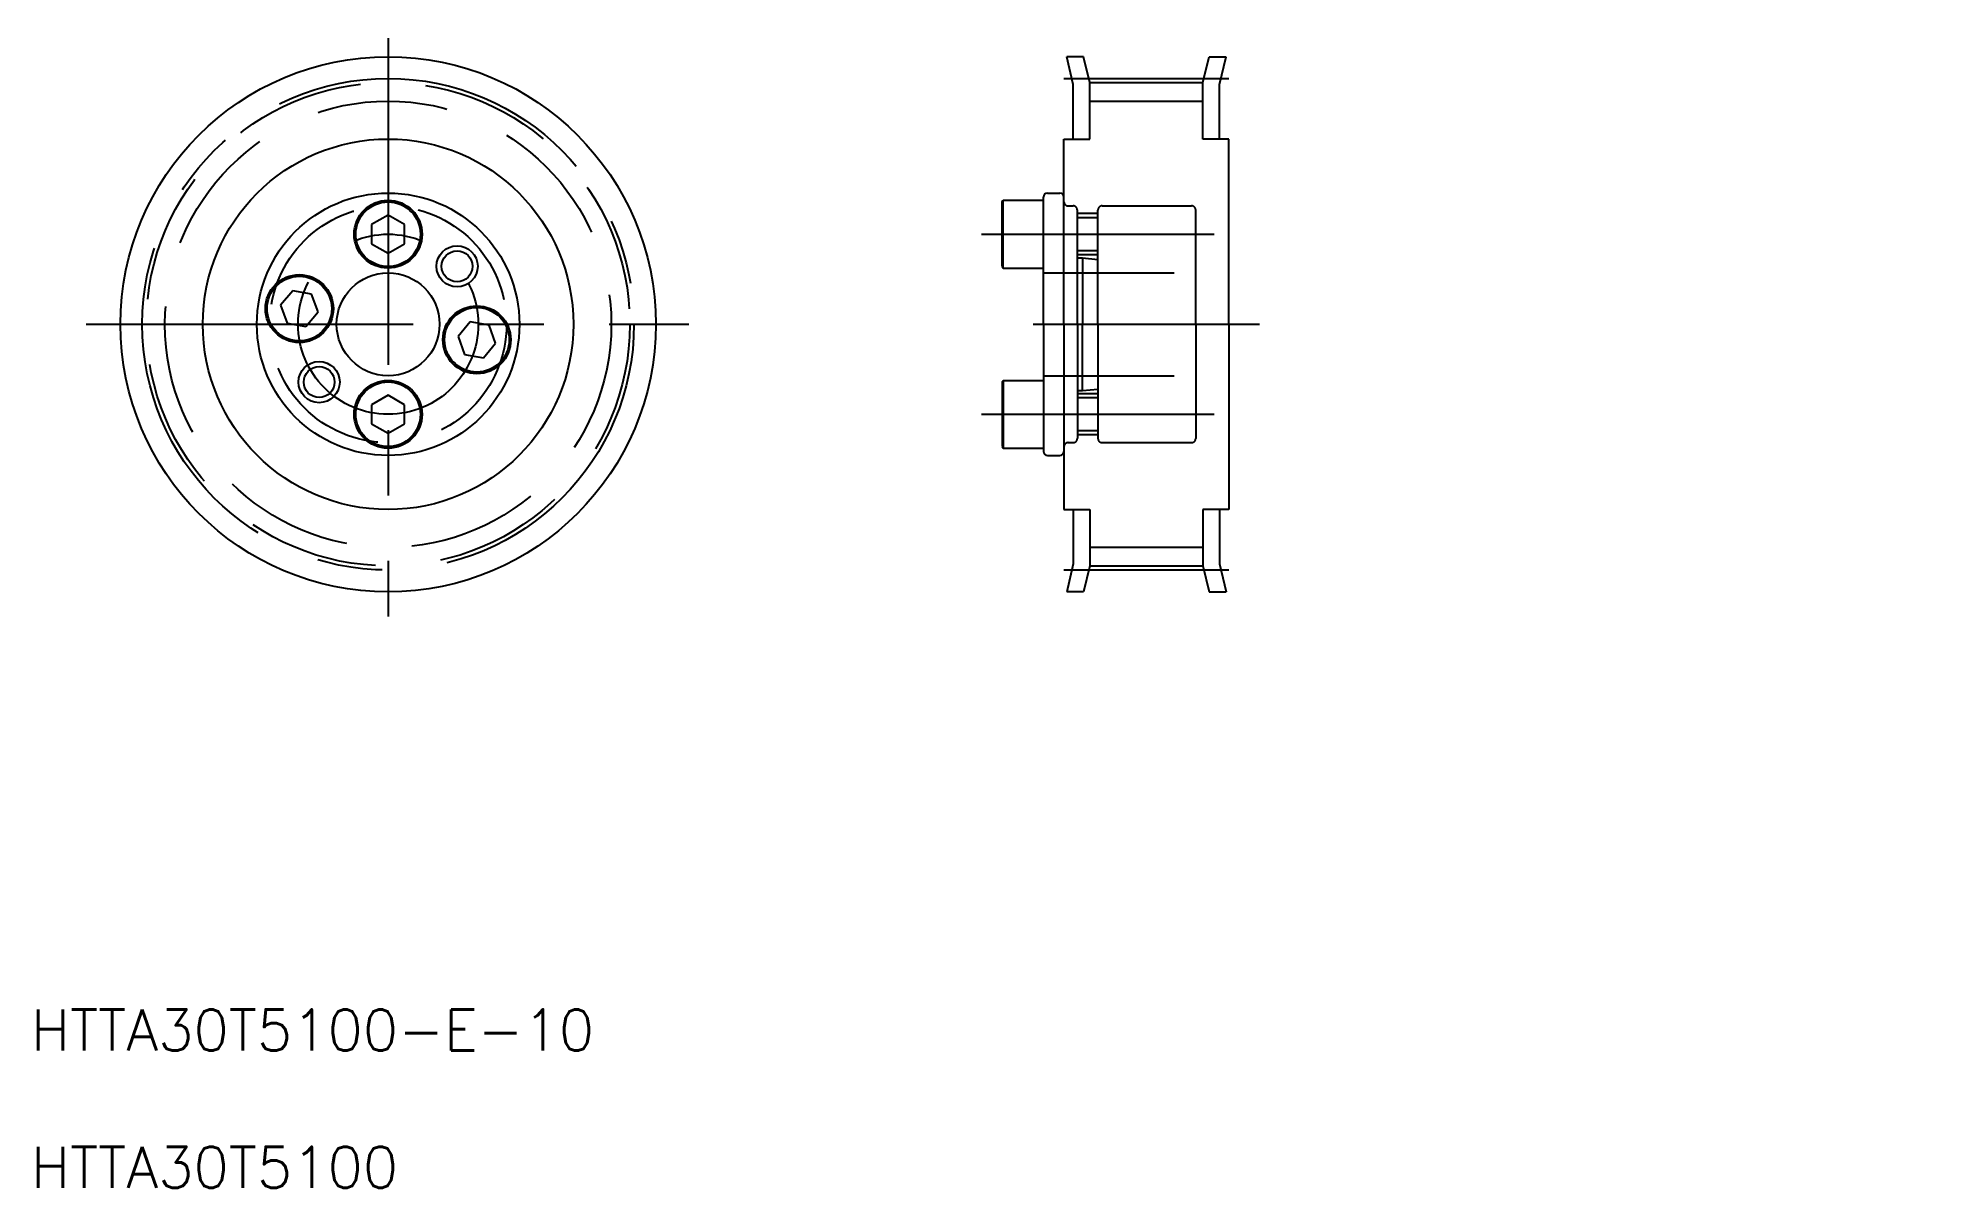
# Model space of a CAD drawing. Extents: x 16 to 201, y 18 to 130.
import ezdxf

# ---------------------------------------------------------------- set-up
doc = ezdxf.new("R2010")
doc.units = 0
doc.header["$PDMODE"] = 1
doc.linetypes.add('CENTER', pattern=[50.8, 31.75, -6.35, 6.35, -6.35])
doc.linetypes.add('DASHED', pattern=[19.05, 12.7, -6.35])
doc.layers.get('0').update_dxf_attribs({"linetype": 'CONTINUOUS'})
doc.layers.add('CENTER', color=1, linetype='CENTER')
doc.styles.add('MISUMI', font='txt.shx')

# ---------------------------------------------------------------- blocks, each defined once
blk = doc.blocks.new('*U5')
at = {"color": 7, "linetype": 'CONTINUOUS', "style": 'MISUMI'}
for s, p in [('HTTA30T5100-E-10', (15.05, 31.56)), ('HTTA30T5100', (15.05, 18.23))]:
    blk.add_text(s, height=4, dxfattribs=at).set_placement(p)

msp = doc.modelspace()

# ---------------------------------------------------------------- linework, layer by layer
at = {"color": 7, "linetype": 'CONTINUOUS'}
for p, q in [((116.28, 125.43), (115.65, 128.14)), ((117.29, 128.14), (115.65, 128.14)), ((117.88, 125.62), (117.29, 128.14)), ((128.88, 125.62), (129.47, 128.14)), ((129.47, 128.14), (131.12, 128.14)), ((130.48, 125.43), (131.12, 128.14)), ((116.28, 120.14), (116.28, 125.43)), ((117.88, 120.14), (117.88, 125.62)), ((117.88, 125.62), (128.88, 125.62)), ((128.88, 120.14), (128.88, 125.62)), ((130.48, 120.14), (130.48, 125.43)), ((115.38, 102.14), (115.38, 120.14)), ((115.38, 120.14), (117.88, 120.14)), ((131.38, 120.14), (128.88, 120.14)), ((131.38, 102.14), (131.38, 120.14)), ((109.38, 114.03), (109.48, 114.19)), ((109.38, 107.76), (109.38, 114.03)), ((109.48, 107.59), (109.48, 114.19)), ((109.48, 114.19), (113.38, 114.19)), ((113.38, 102.14), (113.38, 114.49)), ((113.38, 107.59), (113.38, 114.19)), ((113.78, 114.89), (114.98, 114.89)), ((115.38, 102.14), (115.38, 114.49)), ((49.73, 112.74), (48.13, 111.82)), ((48.13, 111.82), (48.13, 109.97)), ((51.33, 111.82), (49.73, 112.74)), ((51.33, 109.97), (51.33, 111.82)), ((113.38, 108.89), (113.38, 112.89)), ((48.13, 109.97), (49.73, 109.05)), ((49.73, 109.05), (51.33, 109.97)), ((109.38, 107.76), (109.48, 107.59)), ((109.48, 107.59), (113.38, 107.59)), ((113.38, 108.32), (113.38, 108.32)), ((40.48, 105.4), (39.29, 103.98)), ((39.29, 103.98), (39.92, 102.25)), ((42.3, 105.08), (40.48, 105.4)), ((42.93, 103.34), (42.3, 105.08)), ((113.38, 105.23), (113.38, 105.23)), ((39.92, 102.25), (41.74, 101.93)), ((41.74, 101.93), (42.93, 103.34)), ((57.71, 102.36), (56.53, 100.95)), ((59.53, 102.04), (57.71, 102.36)), ((60.16, 100.3), (59.53, 102.04)), ((113.38, 102.14), (113.38, 89.79)), ((115.38, 102.14), (115.38, 84.14)), ((131.38, 102.14), (131.38, 84.14)), ((56.53, 100.95), (57.16, 99.21)), ((58.98, 98.89), (60.16, 100.3)), ((57.16, 99.21), (58.98, 98.89)), ((109.38, 96.53), (109.48, 96.69)), ((109.38, 96.53), (109.38, 90.26)), ((109.48, 96.69), (113.38, 96.69)), ((109.48, 96.69), (109.48, 90.09)), ((113.38, 96.69), (113.38, 90.09)), ((49.73, 95.24), (48.13, 94.32)), ((51.33, 94.32), (49.73, 95.24)), ((113.38, 95.39), (113.38, 91.39)), ((48.13, 94.32), (48.13, 92.47)), ((51.33, 92.47), (51.33, 94.32)), ((48.13, 92.47), (49.73, 91.55)), ((49.73, 91.55), (51.33, 92.47)), ((109.38, 90.26), (109.48, 90.09)), ((109.48, 90.09), (113.38, 90.09)), ((113.78, 89.39), (114.98, 89.39)), ((115.38, 84.14), (117.88, 84.14)), ((116.28, 84.14), (116.28, 78.85)), ((117.88, 84.14), (117.88, 78.67)), ((128.88, 84.14), (128.88, 78.67)), ((131.38, 84.14), (128.88, 84.14)), ((130.48, 84.14), (130.48, 78.85)), ((116.28, 78.85), (115.65, 76.14)), ((117.88, 78.67), (117.29, 76.14)), ((117.88, 78.67), (128.88, 78.67)), ((128.88, 78.67), (129.47, 76.14)), ((130.48, 78.85), (131.12, 76.14)), ((117.29, 76.14), (115.65, 76.14)), ((129.47, 76.14), (131.12, 76.14))]:
    msp.add_line(p, q, dxfattribs=at)
at = {"color": 3, "linetype": 'CONTINUOUS'}
for p, q in [((117.88, 123.82), (128.88, 123.82)), ((117.88, 80.47), (128.88, 80.47))]:
    msp.add_line(p, q, dxfattribs=at)
at = {"color": 3, "linetype": 'DASHED'}
for p, q in [((115.79, 113.64), (116.28, 113.64)), ((116.68, 102.14), (116.68, 113.24)), ((118.68, 102.14), (118.68, 113.24)), ((119.08, 113.64), (127.78, 113.64)), ((128.18, 102.14), (128.18, 113.24)), ((118.68, 112.89), (116.68, 112.89)), ((118.68, 112.49), (116.68, 112.49)), ((118.68, 109.29), (116.68, 109.29)), ((118.68, 108.89), (116.68, 108.89)), ((116.68, 108.59), (117.18, 108.59)), ((117.18, 108.59), (117.18, 102.14)), ((117.18, 108.59), (118.68, 108.44)), ((113.38, 107.14), (131.38, 107.14)), ((115.38, 102.14), (115.38, 89.79)), ((116.68, 102.14), (116.68, 91.04)), ((117.18, 95.69), (117.18, 102.14)), ((118.68, 102.14), (118.68, 91.04)), ((128.18, 102.14), (128.18, 91.04)), ((113.38, 97.14), (131.38, 97.14)), ((116.68, 95.69), (117.18, 95.69)), ((118.68, 95.39), (116.68, 95.39)), ((118.68, 94.99), (116.68, 94.99)), ((117.18, 95.69), (118.68, 95.84)), ((118.68, 91.79), (116.68, 91.79)), ((118.68, 91.39), (116.68, 91.39)), ((115.79, 90.64), (116.28, 90.64)), ((119.08, 90.64), (127.78, 90.64))]:
    msp.add_line(p, q, dxfattribs=at)
at = {"color": 7, "linetype": 'CONTINUOUS'}
for centre, radius in [((49.73, 102.14), 26), ((49.73, 102.14), 18), ((49.73, 102.14), 12.75), ((49.73, 110.89), 3.3), ((49.73, 110.89), 3.14), ((56.43, 107.77), 1.5), ((49.73, 102.14), 5), ((58.35, 100.63), 3.3), ((58.35, 100.63), 3.14), ((43.03, 96.52), 1.5), ((49.73, 93.39), 3.3), ((49.73, 93.39), 3.14)]:
    msp.add_circle(centre, radius, dxfattribs=at)
at = {"color": 3, "linetype": 'DASHED'}
for radius in [23.48, 21.68, 11.5]:
    msp.add_circle((49.73, 102.14), radius, dxfattribs=at)
at = {"color": 3}
for centre in [(56.43, 107.77), (43.03, 96.52)]:
    msp.add_circle(centre, 2, dxfattribs=at)
at = {"color": 7}
for radius in [3.3, 3.14]:
    msp.add_circle((41.11, 103.66), radius, dxfattribs=at)
at = {"color": 7, "linetype": 'CONTINUOUS'}
for centre, start, end in [((113.78, 114.49), 90, 180), ((114.98, 114.49), 0, 90), ((113.78, 89.79), 180, 270), ((114.98, 89.79), 270, 0)]:
    msp.add_arc(centre, 0.4, start, end, dxfattribs=at)
at = {"color": 3, "linetype": 'DASHED'}
for centre, radius, start, end in [((115.79, 114.05), 0.41, 180, 270), ((116.28, 113.24), 0.4, 0, 90), ((119.08, 113.24), 0.4, 90, 180), ((127.78, 113.24), 0.4, 0, 90), ((116.28, 91.04), 0.4, 270, 0), ((119.08, 91.04), 0.4, 180, 270), ((127.78, 91.04), 0.4, 270, 0), ((115.79, 90.23), 0.41, 90, 180)]:
    msp.add_arc(centre, radius, start, end, dxfattribs=at)
at = {"color": 7, "linetype": 'CONTINUOUS'}
for p in [(199.34, 126.85), (197.34, 124.35), (200.64, 121.65), (201.14, 121.65), (200.64, 113.05), (201.14, 113.05), (197.34, 110.35), (199.34, 107.85), (197.34, 106.6)]:
    msp.add_point(p, dxfattribs=at)
at = {"layer": 'CENTER', "color": 1, "linetype": 'CENTER'}
for p, q in [((49.73, 129.94), (49.73, 73.75)), ((115.38, 126.02), (131.38, 126.02)), ((107.38, 110.89), (129.98, 110.89)), ((20.4, 102.14), (78.94, 102.14)), ((112.38, 102.14), (134.38, 102.14)), ((112.38, 102.14), (134.38, 102.14)), ((107.38, 93.39), (129.98, 93.39)), ((115.38, 78.27), (131.38, 78.27))]:
    msp.add_line(p, q, dxfattribs=at)
for radius in [23.88, 8.75]:
    msp.add_circle((49.73, 102.14), radius, dxfattribs=at)

# ---------------------------------------------------------------- block references
at = {"color": 7, "linetype": 'CONTINUOUS'}
msp.add_blockref('*U5', (0, 0), dxfattribs=at)

doc.saveas('drawing.dxf')
